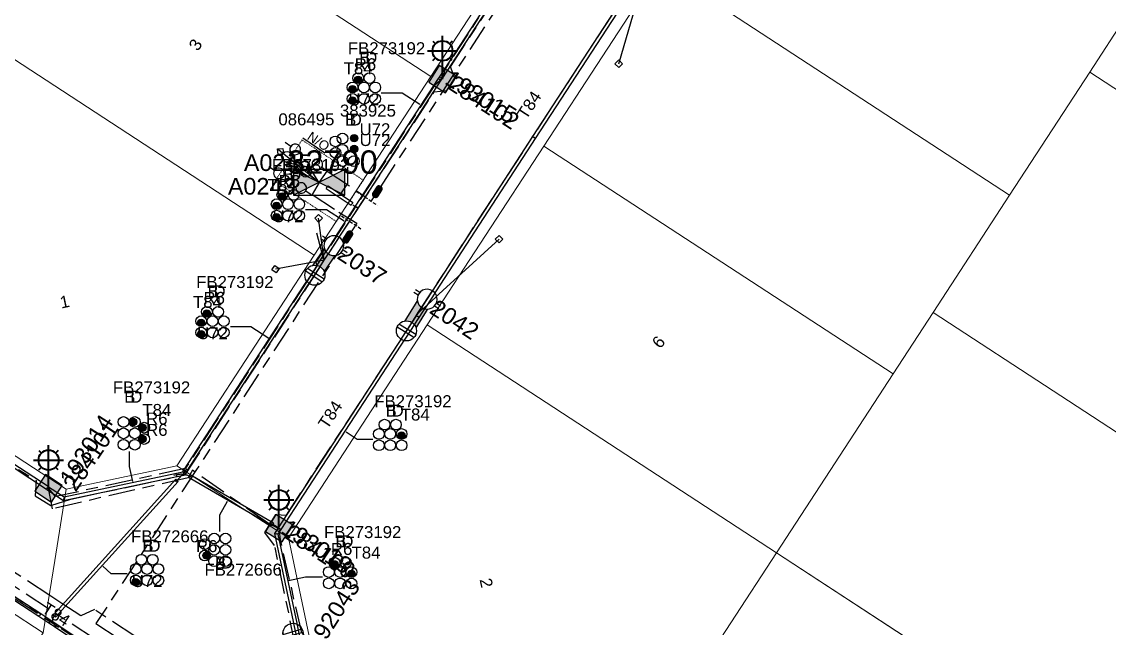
# Model space of a CAD drawing. Header units: metres. Extents: x 0 to 294317, y 0 to 6233398.
# Drawn here: x 293283.2 to 293446.3, y 6231461.6 to 6231552.4 of the extents above; entities that cross this region are included whole.
import ezdxf
from ezdxf.enums import TextEntityAlignment as Align

# ---------------------------------------------------------------- set-up
doc = ezdxf.new("R2010")
doc.units = ezdxf.units.M
for name, pattern in [('Cable Exist UG', [8.2, 4, -1.2, 1.8, -1.2]), ('DASHED', [0.75, 0.5, -0.25]), ('HIDDEN', [0.375, 0.25, -0.125]), ('HIDDEN2', [0.1875, 0.125, -0.0625])]:
    doc.linetypes.add(name, pattern=pattern)
doc.layers.get('0').update_dxf_attribs({"color": 6})
for name, color, linetype in [('_User Miscellaneous2', 7, 'Continuous'), ('Duct_SP_EXT', 7, 'Continuous'), ('Equip_HV_EXT', 7, 'Continuous'), ('Equip_LV_EXT', 7, 'Continuous'), ('Equip_SP_SL_EXT', 7, 'Continuous'), ('Mains_HV_EXT', 7, 'Continuous'), ('Mains_LV_EXT', 7, 'Continuous'), ('Mains_SL_EXT', 7, 'Continuous'), ('Services_SP_EXT', 7, 'Continuous'), ('Sub_SP_EXT', 7, 'Continuous'), ('SupportsUG_SP_LV_EXT', 7, 'Continuous'), ('SupportsUG_SP_LV_SL_EXT', 7, 'Continuous'), ('Trench_SP_EXT', 7, 'Continuous')]:
    doc.layers.add(name, color=color, linetype=linetype)
for name, color, linetype, lineweight in [('Cadastre Buildings_SP_EXT', 9, 'Continuous', 5), ('Cadastre Land Parcels_SP_EXT', 9, 'Continuous', 5), ('Cadastre Other Property_SP_EXT', 9, 'HIDDEN', 5), ('Cadastre Roads_SP_EXT', 9, 'Continuous', 5)]:
    doc.layers.add(name, color=color, linetype=linetype, lineweight=lineweight)
doc.layers.add('UNKNOWN_FEATURES', color=1, linetype='DASHED', plot=False)
doc.styles.add('COLUMN_LABEL', font='arial.ttf')
doc.styles.add('iecARIAL', font='arial.ttf', dxfattribs={"height": 2})
doc.styles.add('POLE_LABEL', font='arial.ttf')
doc.styles.get("Standard").update_dxf_attribs({"font": 'arial.ttf'})
doc.styles.add('SWITCH_LABEL', font='arial.ttf', dxfattribs={"height": 2.5})

# ---------------------------------------------------------------- blocks, each defined once
blk = doc.blocks.new('SUB_PADMOUNT_EXT')
for points in [[(0, 0), (-3.84, 1.92), (-3.84, -1.92)], [(0, 0), (3.84, 1.92), (3.84, -1.92)]]:
    blk.add_hatch(color=256).paths.add_polyline_path(points)
for p, q in [((3.84, 1.92), (-3.84, -1.92)), ((-3.84, 1.92), (3.84, -1.92))]:
    blk.add_line(p, q)
blk.add_lwpolyline([(-3.84, -1.92), (3.84, -1.92), (3.84, 1.92), (-3.84, 1.92)], close=True)
for tag, height, flags, p in [('ASSET_NUM', 3.5, 8, (2, 2)), ('STREET_CODE', 0.2, 9, (1.5, 0)), ('CONSTRUCTED_VOLTAGE', 0.2, 9, (1.5, -0.2)), ('OPERATING_VOLTAGE', 0.2, 9, (1.5, -0.6)), ('ORIENTATION', 0.2, 9, (1.5, -0.8)), ('OWNED_BY', 0.2, 9, (1.5, -1)), ('OPERATED_BY', 0.2, 9, (1.5, -1.2)), ('SECONDARY_VOLTAGE', 0.2, 9, (1.5, -1.6)), ('NO_PHASES', 0.2, 9, (1.5, -0.4)), ('MAINTAINED_BY', 0.2, 9, (1.5, -1.4)), ('STATE', 0.2, 9, (1.5, -1.8)), ('SUBSTATION_TYPE', 0.2, 9, (1.5, -2.2)), ('STREETNAME', 0.2, 9, (1.5, -3)), ('SUBURB', 0.2, 9, (1.5, -3.2)), ('PARENT', 0.2, 9, (1.5, -2)), ('USAGE', 0.2, 9, (1.5, -2.4)), ('LEGEND', 0.2, 9, (1.5, -2.6)), ('LOCATION', 0.2, 9, (1.5, -2.8)), ('Z', 0.2, 1, (1.5, -3.6)), ('NOTES', 0.2, 9, (1.5, -3.4))]:
    blk.add_attdef(tag, text='', height=height, dxfattribs=dict(flags=flags)).set_placement(p, align=Align.MIDDLE_LEFT)
blk = doc.blocks.new('COLUMN_EXT')
blk.add_hatch(color=256).paths.add_polyline_path([(-1.49, 1.48), (-1.49, -1.49), (1.48, -1.49), (1.48, 1.48)])
blk.add_lwpolyline([(-1.49, -1.49), (1.48, -1.49), (1.48, 1.48), (-1.49, 1.48)], close=True)
for tag, height, style, flags, p in [('ASSET_NUM', 2.5, 'COLUMN_LABEL', 8, (2, 2)), ('STRUCTURE_PLANT_NUMBER', 0.2, 'POLE_LABEL', 9, (1.81, 0.03)), ('STREET_CODE', 0.2, 'COLUMN_LABEL', 9, (1.81, -0.2))]:
    blk.add_attdef(tag, text='', height=height, dxfattribs=dict(style=style, flags=flags)).set_placement(p, align=Align.MIDDLE_LEFT)
at = {"flags": 9}
for tag, p in [('COLUMN_TYPE', (1.81, -0.4)), ('OWNED_BY', (1.81, -0.6)), ('STATE', (1.81, -0.8)), ('USAGE', (1.81, -1)), ('STREETNAME', (1.81, -1.6)), ('LEGEND', (1.81, -1.2)), ('LOCATION', (1.81, -1.4)), ('SUBURB', (1.81, -1.8)), ('NOTES', (1.81, -2))]:
    blk.add_attdef(tag, text='', height=0.2, dxfattribs=at).set_placement(p, align=Align.MIDDLE_LEFT)
at = {"flags": 1}
blk.add_attdef('Z', (1.81, -2.35), '', height=0.2, dxfattribs=at)
blk = doc.blocks.new('PILLAR_EXT')
blk.add_hatch(color=256).paths.add_polyline_path([(-2.475, 0.99), (-2.475, -0.99), (2.475, -0.99), (2.475, 0.99)])
blk.add_lwpolyline([(-2.475, -0.99), (2.475, -0.99), (2.475, 0.99), (-2.475, 0.99)], close=True)
at = {"style": 'iecARIAL', "flags": 8}
blk.add_attdef('ASSET_NUM', (1.5, 3.5), '', height=2.5, dxfattribs=at)
for tag, p, flags in [('OWNED_BY', (0, -0.2), 9), ('STATE', (0, -0.4), 9), ('SUPPORT_TYPE', (0, -0.6), 9), ('STREETNAME', (0, -1.8), 9), ('USAGE', (0, -0.8), 9), ('LEGEND', (0, -1), 9), ('LOCATION', (0, -1.2), 9), ('NOTES', (0, -1.4), 9), ('PARENT', (0, -1.6), 9), ('SUBURB', (0, -2), 1)]:
    blk.add_attdef(tag, p, '', height=0.2, dxfattribs=dict(flags=flags))
blk = doc.blocks.new('DUCT_EXT')
blk.add_circle((0, 0.8), 0.8)
at = {"flags": 1}
blk.add_attdef('Z', (0, 0), '', height=0.2, dxfattribs=at)
at = {"flags": 9}
for tag, p in [('DUCT_CODE', (0, 0)), ('XSECT_TYPE', (0, -0.2)), ('STATE', (0, -0.6)), ('FB_REFERENCE', (0, -0.4)), ('NOTES', (0, -0.8))]:
    blk.add_attdef(tag, text='', height=0.2, dxfattribs=at).set_placement(p, align=Align.MIDDLE_LEFT)
blk = doc.blocks.new('SL_LANTERN_EXT')
at = {"lineweight": 40}
for p, q in [((-1.46, 5.68), (-1.06, 5.28)), ((0, 1.97), (0, 6.47)), ((1.46, 5.68), (1.06, 5.28)), ((-2.25, 4.22), (2.25, 4.22)), ((-1.46, 2.76), (-1.06, 3.16)), ((0, 0), (0, 2.72)), ((1.46, 2.76), (1.06, 3.16))]:
    blk.add_line(p, q, dxfattribs=at)
blk.add_circle((0, 4.22), 1.5, dxfattribs=at)
at = {"style": 'iecARIAL', "flags": 8}
blk.add_attdef('ASSET_NUM', (1.5, 1.5), '', height=2.5, dxfattribs=at)
for tag, p, height, flags in [('OPERATING_VOLTAGE', (0.98, -1.65), 0.2, 9), ('CONSTRUCTED_VOLTAGE', (0.98, -0.65), 0.2, 9), ('CONTROL_TYPE', (0.98, -0.85), 0.2, 9), ('LANTERN_PURPOSE', (0.98, -1.05), 0.2, 9), ('LANTERN_TYPE', (0.98, -1.25), 0.2, 9), ('NO_PHASES', (0.98, -1.45), 0.2, 9), ('LNUMBER', (2.18, -3.25), 2.5, 8), ('ORIENTATION', (0.98, -1.85), 0.2, 9), ('OWNED_BY', (0.98, -2.05), 0.2, 9), ('STATE', (0.98, -2.25), 0.2, 9), ('USAGE', (0.98, -2.45), 0.2, 9), ('CEXIST', (0.98, -2.65), 0.2, 9), ('CNEW', (0.98, -2.85), 0.2, 9), ('CNUMBER', (0.98, -3.05), 0.2, 9), ('CREMOVE', (0.98, -3.25), 0.2, 9), ('CREPLACE', (0.98, -3.45), 0.2, 9), ('LKINGHEIGHT', (0.98, -3.65), 0.2, 9), ('LBRACKET', (0.98, -3.85), 0.2, 9), ('LBRACKETVOCAB', (0.98, -4.05), 0.2, 9), ('LCATEGORY', (0.98, -4.25), 0.2, 9), ('LCHARGE1', (0.98, -4.45), 0.2, 9), ('LCHARGE1PERCENT', (0.98, -4.65), 0.2, 9), ('LCHARGE2', (0.98, -4.85), 0.2, 9), ('LCHARGE2PERCENT', (0.98, -5.05), 0.2, 9), ('LCHARGE3', (0.98, -5.25), 0.2, 9), ('LCHARGE3PERCENT', (0.98, -5.45), 0.2, 9), ('LEXIST', (0.98, -5.65), 0.2, 9), ('LLAMP', (0.98, -5.85), 0.2, 9), ('LLAMPVOCAB', (0.98, -6.05), 0.2, 9), ('LMAST', (0.98, -6.25), 0.2, 9), ('LMASTVOCAB', (0.98, -6.45), 0.2, 9), ('LNEW', (0.98, -6.65), 0.2, 9), ('LANTNUMBER', (0.98, -6.85), 0.2, 9), ('LOUTREACH', (0.98, -7.25), 0.2, 9), ('LOUTREACHVOCAB', (0.98, -7.45), 0.2, 9), ('LRATECODE', (0.98, -7.65), 0.2, 9), ('LREMOVE', (0.98, -7.85), 0.2, 9), ('LREPLACE', (0.98, -8.05), 0.2, 9), ('LTYPE', (0.98, -8.25), 0.2, 9), ('STREETNAME', (0.98, -9.25), 0.2, 9), ('SUBURB', (0.98, -9.45), 0.2, 1), ('LTYPEVOCAB', (0.98, -8.45), 0.2, 9), ('LEGEND', (0.98, -8.65), 0.2, 9), ('LOCATION', (0.98, -8.85), 0.2, 9), ('NOTES', (0.98, -9.05), 0.2, 9)]:
    blk.add_attdef(tag, p, '', height=height, dxfattribs=dict(flags=flags))
blk = doc.blocks.new('CCP_EXT')
at = {"flags": 9}
for tag, p in [('LIFE_SUPPORT', (0, -1.6)), ('STATE', (0, -1.8)), ('NOTES', (0, -2))]:
    blk.add_attdef(tag, text='', height=0.2, dxfattribs=at).set_placement(p, align=Align.MIDDLE_LEFT)
blk.add_wipeout([(0, 0.57), (0.57, 0), (0, -0.57), (-0.57, 0)])
blk.add_lwpolyline([(-0.57, 0), (0, 0.57), (0.57, 0), (0, -0.57), (-0.57, 0)])
at = {"flags": 1}
blk.add_attdef('Z', (0, 0), '', height=0.2, dxfattribs=at)
at = {"flags": 9}
for tag, p in [('CCP_TYPE', (0, 0)), ('CONSTRUCTED_VOLTAGE', (0, -0.2)), ('OPERATING_VOLTAGE', (0, -0.6)), ('ORIENTATION', (0, -0.8)), ('OWNED_BY', (0, -1)), ('NO_PHASES', (0, -0.4)), ('USAGE', (0, -1.2)), ('LEGEND', (0, -1.4))]:
    blk.add_attdef(tag, text='', height=0.2, dxfattribs=at).set_placement(p, align=Align.MIDDLE_LEFT)
blk = doc.blocks.new('HV_STJ_EXT')
h = blk.add_hatch(color=256)
edge = h.paths.add_edge_path()
edge.add_ellipse((-0.59, 0.13), major_axis=(0.226, 0.226), ratio=1, start_angle=45, end_angle=135)
edge.add_line((-0.91, 0.13), (-0.91, -0.13))
edge.add_ellipse((-0.59, -0.13), major_axis=(0.226, 0.226), ratio=1, start_angle=135, end_angle=225)
edge.add_line((-0.59, -0.45), (0.59, -0.45))
edge.add_ellipse((0.59, -0.13), major_axis=(-0.226, 0.226), ratio=1, start_angle=135, end_angle=225)
edge.add_line((0.91, -0.13), (0.91, 0.13))
edge.add_ellipse((0.59, 0.13), major_axis=(-0.226, 0.226), ratio=1, start_angle=225, end_angle=315)
edge.add_line((0.59, 0.45), (-0.59, 0.45))
blk.add_lwpolyline([(-0.91, 0.13), (-0.91, -0.13, 0.414214), (-0.59, -0.45), (0.59, -0.45, 0.414214), (0.91, -0.13), (0.91, 0.13, 0.414214), (0.59, 0.45), (-0.59, 0.45, 0.414214)], format="xyb", close=True)
for tag, flags, p in [('ORIENTATION', 9, (1.5, 0)), ('Z', 1, (1.5, -0.8)), ('USAGE', 9, (1.5, -0.2)), ('LEGEND', 9, (1.5, -0.4)), ('NOTES', 9, (1.5, -0.6))]:
    blk.add_attdef(tag, text='', height=0.2, dxfattribs=dict(flags=flags)).set_placement(p, align=Align.MIDDLE_LEFT)
blk = doc.blocks.new('LV_UG_LINKS_CLOSED_EXT')
blk.add_wipeout([(-1.06, 1.06), (-1.18, 0.92), (-1.29, 0.76), (-1.37, 0.59), (-1.43, 0.42), (-1.48, 0.23), (-1.49, 0.05), (-1.49, -0.14), (-1.46, -0.33), (-1.41, -0.51), (-1.33, -0.68), (-1.24, -0.84), (-1.12, -0.99), (-0.99, -1.12), (-0.84, -1.24), (-0.68, -1.33), (-0.51, -1.41), (-0.33, -1.46), (-0.14, -1.49), (0.05, -1.49), (0.23, -1.48), (0.42, -1.43), (0.59, -1.37), (0.76, -1.29), (0.92, -1.18), (1.06, -1.06), (1.18, -0.92), (1.29, -0.76), (1.37, -0.59), (1.43, -0.42), (1.48, -0.23), (1.49, -0.05), (1.49, 0.14), (1.46, 0.33), (1.41, 0.51), (1.33, 0.68), (1.24, 0.84), (1.12, 0.99), (0.99, 1.12), (0.84, 1.24), (0.68, 1.33), (0.51, 1.41), (0.33, 1.46), (0.14, 1.49), (-0.05, 1.49), (-0.23, 1.48), (-0.42, 1.43), (-0.59, 1.37), (-0.76, 1.29), (-0.92, 1.18)])
for p, q in [((-0.25, -1.48), (-0.25, 1.48)), ((0.25, -1.48), (0.25, 1.48))]:
    blk.add_line(p, q)
blk.add_circle((0, 0), 1.5)
at = {"flags": 9}
for tag, p in [('ACTUAL_STATUS', (0, 0)), ('CONSTRUCTED_VOLTAGE', (0, -0.2)), ('OPERATING_VOLTAGE', (0, -0.6)), ('ORIENTATION', (0, -0.8)), ('STATE', (0, -1)), ('SWITCH_TYPE', (0, -1.2)), ('NO_PHASES', (0, -0.4)), ('USAGE', (0, -1.4)), ('NOTES', (0, -1.6))]:
    blk.add_attdef(tag, text='', height=0.2, dxfattribs=at).set_placement(p, align=Align.MIDDLE_LEFT)
at = {"flags": 1}
blk.add_attdef('Z', (0, 0), '', height=0.2, dxfattribs=at)
blk = doc.blocks.new('LV_UG_LINKS_OPEN_EXT')
for p, q in [((-0.25, 1.47), (-0.25, 2.22)), ((0.25, 1.47), (0.25, 2.22)), ((-0.25, -1.47), (-0.25, -2.22)), ((0.25, -1.47), (0.25, -2.22))]:
    blk.add_line(p, q)
at = {"flags": 9}
for tag, p in [('ACTUAL_STATUS', (0, 0)), ('CONSTRUCTED_VOLTAGE', (0, -0.2)), ('OPERATING_VOLTAGE', (0, -0.6)), ('ORIENTATION', (0, -0.8)), ('STATE', (0, -1)), ('SWITCH_TYPE', (0, -1.2)), ('NO_PHASES', (0, -0.4)), ('USAGE', (0, -1.4)), ('NOTES', (0, -1.6))]:
    blk.add_attdef(tag, text='', height=0.2, dxfattribs=at).set_placement(p, align=Align.MIDDLE_LEFT)
at = {"flags": 1}
blk.add_attdef('Z', (0, 0), '', height=0.2, dxfattribs=at)
blk.add_wipeout([(-0.25, 1.47), (-0.43, 1.43), (-0.61, 1.36), (-0.77, 1.28), (-0.93, 1.17), (-1.07, 1.05), (-1.19, 0.9), (-1.29, 0.75), (-1.38, 0.58), (-1.44, 0.4), (-1.48, 0.22), (-1.49, 0.03), (-1.49, -0.16), (-1.45, -0.34), (-1.4, -0.52), (-1.32, -0.69), (-1.23, -0.85), (-1.11, -1), (-0.98, -1.13), (-0.83, -1.24), (-0.66, -1.34), (-0.49, -1.41), (-0.31, -1.46), (-0.13, -1.49), (0.06, -1.49), (0.25, -1.47), (0.43, -1.43), (0.61, -1.36), (0.77, -1.28), (0.93, -1.17), (1.07, -1.05), (1.19, -0.9), (1.29, -0.75), (1.38, -0.58), (1.44, -0.4), (1.48, -0.22), (1.49, -0.03), (1.49, 0.16), (1.45, 0.34), (1.4, 0.52), (1.32, 0.69), (1.23, 0.85), (1.11, 1), (0.98, 1.13), (0.83, 1.24), (0.66, 1.34), (0.49, 1.41), (0.31, 1.46), (0.13, 1.49), (-0.06, 1.49)])
blk.add_lwpolyline([(0, -1.49, 1), (0, 1.49, 1)], format="xyb", close=True)
blk = doc.blocks.new('LV_UG_DFUSE_CLOSED_EXT')
for points in [[(1, 0), (0, 0)], [(5.04, 0.73), (2.16, -0.72)], [(5.05, -0.71), (2.16, 0.72)], [(6.2, 0.01), (7.2, 0.01)]]:
    blk.add_lwpolyline(points)
for centre in [(1.8, 0), (5.4, 0.01)]:
    blk.add_circle(centre, 0.8)
at = {"flags": 9}
for tag, p in [('ACTUAL_STATUS', (0, 0)), ('CONSTRUCTED_VOLTAGE', (0, -0.2)), ('OPERATING_VOLTAGE', (0, -0.6)), ('ORIENTATION', (0, -0.8)), ('STATE', (0, -1)), ('SWITCH_TYPE', (0, -1.2)), ('NO_PHASES', (0, -0.4)), ('USAGE', (0, -1.4)), ('NOTES', (0, -1.6))]:
    blk.add_attdef(tag, text='', height=0.2, dxfattribs=at).set_placement(p, align=Align.MIDDLE_LEFT)
at = {"flags": 1}
blk.add_attdef('Z', (0, 0), '', height=0.2, dxfattribs=at)
blk = doc.blocks.new('SWG_HOLEC_SU_EXT')
blk.add_line((1.8, -2), (5.8, -2))
for points in [[(1, 0), (0, 0)], [(6.6, 0), (7.6, 0)]]:
    blk.add_lwpolyline(points)
for points in [[(1.8, -0.8, 1), (1.8, 0.8, 1)], [(5.8, -0.8, 1), (5.8, 0.8, 1)]]:
    blk.add_lwpolyline(points, format="xyb", close=True)
at = {"style": 'SWITCH_LABEL', "flags": 8}
blk.add_attdef('ASSET_NUM', text='', height=2.5, rotation=179.9544, dxfattribs=at).set_placement((-2.4, 0), align=Align.MIDDLE_LEFT)
at = {"flags": 1}
blk.add_attdef('Z', (0, 0), '', height=0.2, dxfattribs=at)
at = {"flags": 9}
for tag, p in [('ACTUAL_STATUS', (0, -0.4)), ('CONSTRUCTED_VOLTAGE', (0, -0.6)), ('OPERATING_VOLTAGE', (0, -1)), ('ORIENTATION', (0, -1.2)), ('OWNED_BY', (0, -1.4)), ('NO_PHASES', (0, -0.8)), ('PARENT', (0, -1.6)), ('STATE', (0, -1.8)), ('SWITCH_TYPE', (0, -2)), ('STREETNAME', (0, -2.6)), ('SUBURB', (0, -2.8)), ('USAGE', (0, -2.2)), ('LOCATION', (0, -2.4)), ('NOTES', (0, -3))]:
    blk.add_attdef(tag, text='', height=0.2, dxfattribs=at).set_placement(p, align=Align.MIDDLE_LEFT)
at = {"style": 'SWITCH_LABEL', "flags": 9}
blk.add_attdef('STREET_CODE', text='', height=0.2, dxfattribs=at).set_placement((0, -0.2), align=Align.MIDDLE_LEFT)
blk = doc.blocks.new('SWG_HOLEC_SU_NO_EXT')
blk.add_line((1.8, -2), (5.8, -2))
for points in [[(1, 0), (0, 0)], [(6.6, 0), (7.6, 0)]]:
    blk.add_lwpolyline(points)
for points in [[(1.8, -0.8, 1), (1.8, 0.8, 1)], [(5.8, -0.8, 1), (5.8, 0.8, 1)]]:
    blk.add_lwpolyline(points, format="xyb", close=True)
at = {"insert": (5.31, -3.64), "char_height": 1.4, "width": 3.8863, "attachment_point": 1, "rotation": 180}
blk.add_mtext('{\\fArial|b0|i0|c0|p34;N/O}', dxfattribs=at)
at = {"style": 'SWITCH_LABEL', "flags": 8}
blk.add_attdef('ASSET_NUM', text='', height=2.5, rotation=179.9544, dxfattribs=at).set_placement((-2.4, 0), align=Align.MIDDLE_LEFT)
at = {"flags": 1}
blk.add_attdef('Z', (0, 0), '', height=0.2, dxfattribs=at)
at = {"flags": 9}
for tag, p in [('ACTUAL_STATUS', (0, -0.4)), ('CONSTRUCTED_VOLTAGE', (0, -0.6)), ('OPERATING_VOLTAGE', (0, -1)), ('ORIENTATION', (0, -1.2)), ('OWNED_BY', (0, -1.4)), ('NO_PHASES', (0, -0.8)), ('PARENT', (0, -1.6)), ('STATE', (0, -1.8)), ('SWITCH_TYPE', (0, -2)), ('STREETNAME', (0, -2.6)), ('SUBURB', (0, -2.8)), ('USAGE', (0, -2.2)), ('LOCATION', (0, -2.4)), ('NOTES', (0, -3))]:
    blk.add_attdef(tag, text='', height=0.2, dxfattribs=at).set_placement(p, align=Align.MIDDLE_LEFT)
at = {"style": 'SWITCH_LABEL', "flags": 9}
blk.add_attdef('STREET_CODE', text='', height=0.2, dxfattribs=at).set_placement((0, -0.2), align=Align.MIDDLE_LEFT)
blk = doc.blocks.new('CABLE_LARGE_EXT')
h = blk.add_hatch(color=256)
edge = h.paths.add_edge_path()
edge.add_arc((0, 0.55), 0.55, 0, 360)
blk.add_circle((0, 0.55), 0.55)
at = {"flags": 1}
blk.add_attdef('Z', (0, 0), '', height=0.2, dxfattribs=at)
at = {"flags": 9}
for tag, p in [('COND_CODE', (0, 0)), ('STATE', (0, -0.4)), ('XSECT_SIZE', (0, -0.6)), ('FB_REFERENCE', (0, -0.2)), ('NOTES', (0, -0.8))]:
    blk.add_attdef(tag, text='', height=0.2, dxfattribs=at).set_placement(p, align=Align.MIDDLE_LEFT)

msp = doc.modelspace()

# ---------------------------------------------------------------- linework, layer by layer
at = {"layer": 'Cadastre Buildings_SP_EXT', "linetype": 'Continuous'}
msp.add_lwpolyline([(293286.44, 6231460.87), (293259.64, 6231478.35), (293216.5, 6231411.85), (293243.13, 6231394.48), (293286.44, 6231460.87)], close=True, dxfattribs=at)
at = {"layer": 'Cadastre Land Parcels_SP_EXT', "linetype": 'Continuous'}
for points in [[(293292.2, 6231578.41), (293344.57, 6231544.26), (293362.05, 6231571.06), (293379.54, 6231597.86), (293327.15, 6231632.02), (293309.79, 6231605.38), (293292.2, 6231578.41)], [(293443.35, 6231544.9), (293498.72, 6231508.8), (293549.13, 6231586.12), (293493.78, 6231622.19), (293466.3, 6231580.07), (293448.82, 6231553.27), (293443.35, 6231544.9)], [(293378.99, 6231560.63), (293431.33, 6231526.47), (293443.35, 6231544.9), (293448.82, 6231553.27), (293396.48, 6231587.42), (293378.99, 6231560.63)], [(293327.08, 6231517.46), (293344.57, 6231544.26), (293292.2, 6231578.41), (293274.72, 6231551.6), (293327.08, 6231517.46)], [(293289.88, 6231482.4), (293306.49, 6231485.89), (293327.08, 6231517.46), (293274.72, 6231551.6), (293247.59, 6231509.99), (293289.88, 6231482.4)], [(293419.86, 6231508.88), (293534.69, 6231434), (293558.19, 6231470.02), (293498.72, 6231508.8), (293443.35, 6231544.9), (293431.33, 6231526.47), (293419.86, 6231508.88)], [(293344.02, 6231507.02), (293396.36, 6231472.87), (293413.85, 6231499.67), (293361.51, 6231533.82), (293344.02, 6231507.02)], [(293396.36, 6231472.87), (293511.2, 6231397.99), (293534.69, 6231434), (293419.86, 6231508.88), (293413.85, 6231499.67), (293396.36, 6231472.87)], [(293323.2, 6231475.11), (293326.69, 6231458.51), (293368.99, 6231430.91), (293396.36, 6231472.87), (293344.02, 6231507.02), (293323.2, 6231475.11)], [(293429.85, 6231451.03), (293396.36, 6231472.87), (293368.99, 6231430.91), (293402.48, 6231409.06), (293429.85, 6231451.03)]]:
    msp.add_lwpolyline(points, close=True, dxfattribs=at)
at = {"layer": 'Cadastre Roads_SP_EXT', "linetype": 'Continuous'}
msp.add_lwpolyline([(293141.31, 6231541.29), (293157.83, 6231544.76), (293206.03, 6231513.32), (293232.84, 6231495.84), (293259.64, 6231478.35), (293286.44, 6231460.87), (293288.18, 6231471.71), (293289.88, 6231482.4), (293247.59, 6231509.99), (293168.81, 6231561.39), (293165.35, 6231578.14), (293152.55, 6231558.52), (293141.31, 6231541.29)], close=True, dxfattribs=at)
at = {"layer": 'Duct_SP_EXT'}
for p, q in [((293345.86, 6231544.15), (293363.03, 6231570.53)), ((293346.26, 6231543.89), (293363.43, 6231570.27)), ((293333.26, 6231524.79), (293345.72, 6231543.94)), ((293333.66, 6231524.53), (293346.12, 6231543.68)), ((293345.72, 6231543.94), (293345.86, 6231544.15)), ((293345.72, 6231543.94), (293345.92, 6231543.81)), ((293345.86, 6231544.15), (293346.06, 6231544.02)), ((293345.86, 6231544.15), (293346.06, 6231544.02)), ((293346.12, 6231543.68), (293345.92, 6231543.81)), ((293346.26, 6231543.89), (293346.06, 6231544.02)), ((293346.26, 6231543.89), (293346.06, 6231544.02)), ((293346.12, 6231543.68), (293346.26, 6231543.89)), ((293359.86, 6231535.23), (293360.06, 6231535.1)), ((293360.27, 6231534.97), (293360.06, 6231535.1)), ((293328.88, 6231527.47), (293329.01, 6231527.67)), ((293328.88, 6231527.47), (293332.59, 6231524.94)), ((293329.15, 6231527.87), (293329.01, 6231527.67)), ((293329.15, 6231527.87), (293332.86, 6231525.34)), ((293332.86, 6231525.34), (293332.73, 6231525.14)), ((293332.59, 6231524.94), (293332.73, 6231525.14)), ((293333.26, 6231524.79), (293333.46, 6231524.66)), ((293333.26, 6231524.79), (293333.46, 6231524.66)), ((293333.66, 6231524.53), (293333.46, 6231524.66)), ((293333.66, 6231524.53), (293333.46, 6231524.66)), ((293287.2, 6231482.8), (293246.74, 6231509.12)), ((293286.94, 6231482.39), (293246.48, 6231508.71)), ((293289.58, 6231481.25), (293306.4, 6231484.8)), ((293306.4, 6231484.8), (293307.37, 6231485.01)), ((293306.4, 6231484.8), (293306.45, 6231484.57)), ((293306.4, 6231484.8), (293306.45, 6231484.57)), ((293306.49, 6231484.33), (293306.45, 6231484.57)), ((293306.49, 6231484.33), (293306.45, 6231484.57)), ((293306.49, 6231484.33), (293307.67, 6231484.58)), ((293307.37, 6231485.01), (293307.53, 6231485.26)), ((293307.37, 6231485.01), (293307.52, 6231484.79)), ((293307.67, 6231484.58), (293307.52, 6231484.79)), ((293307.53, 6231485.26), (293307.73, 6231485.13)), ((293307.53, 6231485.26), (293307.73, 6231485.13)), ((293307.67, 6231484.58), (293307.94, 6231484.99)), ((293307.94, 6231484.99), (293307.73, 6231485.13)), ((293307.94, 6231484.99), (293307.73, 6231485.13)), ((293308.48, 6231484.58), (293308.36, 6231484.37)), ((293320.98, 6231477.32), (293308.48, 6231484.58)), ((293306.34, 6231483.9), (293287.91, 6231463.56)), ((293306.69, 6231483.58), (293288.27, 6231463.24)), ((293289.49, 6231480.73), (293306.49, 6231484.33)), ((293306.34, 6231483.9), (293306.52, 6231483.74)), ((293306.69, 6231483.58), (293306.52, 6231483.74)), ((293308.24, 6231484.16), (293308.36, 6231484.37)), ((293320.74, 6231476.9), (293308.24, 6231484.16)), ((293286.94, 6231482.39), (293287.07, 6231482.6)), ((293286.98, 6231482.37), (293287.11, 6231482.57)), ((293286.98, 6231482.37), (293289.49, 6231480.73)), ((293287.2, 6231482.8), (293287.07, 6231482.6)), ((293287.24, 6231482.77), (293287.11, 6231482.57)), ((293287.24, 6231482.77), (293289.58, 6231481.25)), ((293289.58, 6231481.25), (293289.54, 6231480.99)), ((293285.8, 6231463.32), (293260.47, 6231479.8)), ((293286.07, 6231463.72), (293260.73, 6231480.2)), ((293289.49, 6231480.73), (293289.54, 6231480.99)), ((293320.74, 6231476.9), (293320.86, 6231477.11)), ((293320.98, 6231477.32), (293320.86, 6231477.11)), ((293321.18, 6231475.79), (293321.73, 6231476.62)), ((293321.69, 6231475.69), (293322.13, 6231476.36)), ((293321.73, 6231476.62), (293321.93, 6231476.49)), ((293321.73, 6231476.62), (293321.93, 6231476.49)), ((293322.13, 6231476.36), (293321.93, 6231476.49)), ((293322.13, 6231476.36), (293321.93, 6231476.49)), ((293321.18, 6231475.79), (293321.44, 6231475.74)), ((293321.69, 6231475.69), (293321.44, 6231475.74)), ((293285.8, 6231463.32), (293285.93, 6231463.52)), ((293285.8, 6231463.32), (293285.93, 6231463.52)), ((293287.3, 6231462.35), (293285.8, 6231463.32)), ((293285.8, 6231463.32), (293285.8, 6231463.32)), ((293286.07, 6231463.72), (293285.93, 6231463.52)), ((293286.07, 6231463.72), (293285.93, 6231463.52)), ((293287.56, 6231462.75), (293286.07, 6231463.72)), ((293286.07, 6231463.72), (293286.07, 6231463.72)), ((293287.91, 6231463.56), (293288.09, 6231463.4)), ((293288.27, 6231463.24), (293288.09, 6231463.4)), ((293287.3, 6231462.35), (293287.43, 6231462.55)), ((293288.21, 6231461.76), (293287.3, 6231462.35)), ((293287.56, 6231462.75), (293287.43, 6231462.55)), ((293288.47, 6231462.16), (293287.56, 6231462.75)), ((293288.2, 6231461.76), (293288.34, 6231461.96)), ((293310.6, 6231446.87), (293288.2, 6231461.76)), ((293288.21, 6231461.76), (293288.34, 6231461.96)), ((293288.47, 6231462.16), (293288.34, 6231461.96)), ((293288.47, 6231462.16), (293288.34, 6231461.96)), ((293310.86, 6231447.27), (293288.47, 6231462.16))]:
    msp.add_line(p, q, dxfattribs=at)
for points in [[(293337.12, 6231541.8), (293340.28, 6231541.8), (293342.93, 6231540.1)], [(293332.06, 6231530.66), (293332.06, 6231528.19), (293331.1, 6231526.79)], [(293314.51, 6231506.79), (293317.59, 6231506.79), (293320.27, 6231505.04)], [(293335.88, 6231489.86), (293333.5, 6231489.85), (293331.85, 6231490.95)], [(293299.35, 6231488.04), (293299.35, 6231485.79), (293299.82, 6231483.55)], [(293312.9, 6231476.05), (293312.9, 6231478.58), (293314.08, 6231480.6)], [(293299.01, 6231469.72), (293296.62, 6231469.72), (293295.38, 6231470.89)], [(293328.29, 6231469.21), (293325.78, 6231469.21), (293323.2, 6231468.7)]]:
    msp.add_lwpolyline(points, dxfattribs=at)
at = {"layer": 'Mains_HV_EXT', "linetype": 'Cable Exist UG'}
msp.add_lwpolyline([(293327.8, 6231528.37), (293329.03, 6231530.08), (293335.64, 6231525.62), (293336.49, 6231526.91)], dxfattribs=at)
at = {"layer": 'Mains_LV_EXT', "linetype": 'Cable Exist UG'}
msp.add_lwpolyline([(293310.84, 6231447.41), (293260.59, 6231480.41)], dxfattribs=at)
at = {"layer": 'Mains_SL_EXT', "linetype": 'Cable Exist UG'}
for points in [[(293314.46, 6231445.12), (293313.05, 6231445.82), (293313.05, 6231445.82), (293220.52, 6231506.33), (293219.15, 6231507.45)], [(293321.8, 6231476.48), (293320.22, 6231477.27), (293308.81, 6231485.25), (293308.16, 6231484.13), (293308.16, 6231484.13), (293287.82, 6231479.48), (293287.24, 6231482.55)]]:
    msp.add_lwpolyline(points, dxfattribs=at)
at = {"layer": 'Trench_SP_EXT', "linetype": 'Cable Exist UG'}
for points in [[(293327.74, 6231528.43), (293326.08, 6231531.11)], [(293332.85, 6231525.02), (293333.44, 6231524.62)], [(293328.46, 6231516.98), (293327.47, 6231520.79)], [(293306.3, 6231483.5), (293306.52, 6231483.74), (293307.57, 6231484.88), (293307.84, 6231485.29), (293307.95, 6231485.46)], [(293321.79, 6231476.58), (293320.86, 6231477.11), (293320.38, 6231477.38)]]:
    msp.add_lwpolyline(points, dxfattribs=at)
for points in [[(293308.8, 6231484.12), (293308.36, 6231484.37), (293308.36, 6231484.37, 0.165739), (293306.42, 6231484.56), (293306.42, 6231484.56), (293306.03, 6231484.48)], [(293288.44, 6231463.79), (293288.09, 6231463.4), (293288.09, 6231463.4, 0.4285), (293288.19, 6231462.05), (293288.19, 6231462.05), (293288.62, 6231461.77), (293288.73, 6231461.7)]]:
    msp.add_lwpolyline(points, format="xyb", dxfattribs=at)
at = {"layer": 'UNKNOWN_FEATURES'}
for points in [[(293333.37, 6231527.04), (293336.5, 6231524.97)], [(293331.14, 6231523.36), (293334.27, 6231521.3)]]:
    msp.add_lwpolyline(points, dxfattribs=at)

# ---------------------------------------------------------------- block references
at = {"layer": 'Duct_SP_EXT'}
for name, p in [('DUCT_EXT', (293333.67, 6231543.2)), ('DUCT_EXT', (293335.37, 6231543.2)), ('DUCT_EXT', (293332.82, 6231541.8)), ('CABLE_LARGE_EXT', (293333.67, 6231543.2)), ('DUCT_EXT', (293334.52, 6231541.8)), ('DUCT_EXT', (293336.22, 6231541.8)), ('DUCT_EXT', (293332.82, 6231540.1)), ('CABLE_LARGE_EXT', (293332.82, 6231541.8)), ('DUCT_EXT', (293334.52, 6231540.1)), ('DUCT_EXT', (293336.22, 6231540.1)), ('CABLE_LARGE_EXT', (293332.82, 6231540.1)), ('DUCT_EXT', (293330.25, 6231533.72)), ('DUCT_EXT', (293331.31, 6231534.14)), ('CABLE_LARGE_EXT', (293333.06, 6231534.44)), ('DUCT_EXT', (293330.26, 6231532)), ('DUCT_EXT', (293331.3, 6231532.46)), ('CABLE_LARGE_EXT', (293333.07, 6231532.83)), ('DUCT_EXT', (293331.3, 6231530.76)), ('DUCT_EXT', (293333, 6231530.76)), ('DUCT_EXT', (293322.28, 6231525.7)), ('DUCT_EXT', (293323.98, 6231525.7)), ('DUCT_EXT', (293321.43, 6231524.3)), ('CABLE_LARGE_EXT', (293321.43, 6231524.3)), ('CABLE_LARGE_EXT', (293322.28, 6231525.7)), ('DUCT_EXT', (293323.13, 6231524.3)), ('DUCT_EXT', (293324.83, 6231524.3)), ('DUCT_EXT', (293321.43, 6231522.6)), ('CABLE_LARGE_EXT', (293321.43, 6231522.6)), ('DUCT_EXT', (293323.13, 6231522.6)), ('DUCT_EXT', (293324.83, 6231522.6)), ('DUCT_EXT', (293310.97, 6231508.18)), ('CABLE_LARGE_EXT', (293310.97, 6231508.18)), ('DUCT_EXT', (293312.67, 6231508.18)), ('DUCT_EXT', (293310.12, 6231506.78)), ('CABLE_LARGE_EXT', (293310.12, 6231506.79)), ('DUCT_EXT', (293311.82, 6231506.78)), ('DUCT_EXT', (293313.52, 6231506.78)), ('DUCT_EXT', (293310.12, 6231505.08)), ('CABLE_LARGE_EXT', (293310.12, 6231505.08)), ('DUCT_EXT', (293311.82, 6231505.08)), ('DUCT_EXT', (293313.52, 6231505.08)), ('DUCT_EXT', (293337.62, 6231491.29)), ('DUCT_EXT', (293339.32, 6231491.29)), ('DUCT_EXT', (293336.77, 6231489.89)), ('DUCT_EXT', (293338.47, 6231489.89)), ('DUCT_EXT', (293340.17, 6231489.89)), ('CABLE_LARGE_EXT', (293340.17, 6231489.89)), ('DUCT_EXT', (293336.77, 6231488.19)), ('DUCT_EXT', (293338.47, 6231488.19)), ('DUCT_EXT', (293340.17, 6231488.19)), ('DUCT_EXT', (293301.16, 6231471.05)), ('DUCT_EXT', (293302.86, 6231471.05)), ('DUCT_EXT', (293330.1, 6231470.6)), ('CABLE_LARGE_EXT', (293330.1, 6231470.6)), ('DUCT_EXT', (293331.8, 6231470.6)), ('DUCT_EXT', (293300.31, 6231469.65)), ('DUCT_EXT', (293302.01, 6231469.65)), ('DUCT_EXT', (293303.71, 6231469.65)), ('DUCT_EXT', (293329.25, 6231469.2)), ('DUCT_EXT', (293330.95, 6231469.2)), ('DUCT_EXT', (293332.65, 6231469.19)), ('CABLE_LARGE_EXT', (293332.65, 6231469.19)), ('DUCT_EXT', (293300.31, 6231467.95)), ('CABLE_LARGE_EXT', (293300.31, 6231467.95)), ('DUCT_EXT', (293302.01, 6231467.95)), ('DUCT_EXT', (293303.71, 6231467.95)), ('DUCT_EXT', (293329.25, 6231467.51)), ('DUCT_EXT', (293330.95, 6231467.5)), ('DUCT_EXT', (293332.65, 6231467.49))]:
    msp.add_blockref(name, p, dxfattribs=at)
for name, p, rotation in [('DUCT_EXT', (293297.67, 6231492.48), 269.9999999999998), ('DUCT_EXT', (293299.37, 6231492.48), 269.9999999999998), ('CABLE_LARGE_EXT', (293299.37, 6231492.48), 269.9999999999998), ('DUCT_EXT', (293297.67, 6231490.78), 269.9999999999998), ('DUCT_EXT', (293299.37, 6231490.78), 269.9999999999998), ('DUCT_EXT', (293300.77, 6231491.63), 269.9999999999998), ('CABLE_LARGE_EXT', (293300.77, 6231491.63), 269.9999999999998), ('DUCT_EXT', (293297.67, 6231489.08), 269.9999999999998), ('DUCT_EXT', (293299.37, 6231489.08), 269.9999999999998), ('DUCT_EXT', (293300.77, 6231489.93), 269.9999999999998), ('CABLE_LARGE_EXT', (293300.77, 6231489.93), 269.9999999999998), ('DUCT_EXT', (293311.47, 6231474.17), 90), ('DUCT_EXT', (293312.87, 6231475.02), 90), ('DUCT_EXT', (293314.57, 6231475.02), 90), ('DUCT_EXT', (293311.47, 6231472.47), 90), ('DUCT_EXT', (293312.87, 6231473.32), 90), ('DUCT_EXT', (293314.57, 6231473.32), 90), ('CABLE_LARGE_EXT', (293311.47, 6231472.47), 90), ('DUCT_EXT', (293312.87, 6231471.62), 90), ('DUCT_EXT', (293314.57, 6231471.62), 90)]:
    msp.add_blockref(name, p, dxfattribs=dict(at, rotation=rotation))
at = {"layer": 'Equip_HV_EXT', "rotation": 56.93964225891182}
for p in [(293336.53, 6231526.98), (293332.12, 6231520.21)]:
    msp.add_blockref('HV_STJ_EXT', p, dxfattribs=at)
at = {"layer": 'Equip_SP_SL_EXT'}
ref = msp.add_blockref('SL_LANTERN_EXT', (293346.3, 6231543.86), dxfattribs=at)
ref.add_attrib('ASSET_NUM', '193015', dxfattribs={"layer": '0', "height": 2.5, "rotation": 327.9927, "style": 'iecARIAL'}).set_placement((293347.8, 6231545.36), align=Align.TOP_LEFT)
ref = msp.add_blockref('SL_LANTERN_EXT', (293287.24, 6231482.55), dxfattribs=at)
ref.add_attrib('ASSET_NUM', '193014', dxfattribs={"layer": '0', "height": 2.5, "rotation": 57.5652, "style": 'iecARIAL'}).set_placement((293288.74, 6231484.05), align=Align.TOP_LEFT)
ref = msp.add_blockref('SL_LANTERN_EXT', (293321.79, 6231476.58), dxfattribs=at)
ref.add_attrib('ASSET_NUM', '193013', dxfattribs={"layer": '0', "height": 2.5, "rotation": 326.6024, "style": 'iecARIAL'}).set_placement((293323.29, 6231478.08), align=Align.TOP_LEFT)
at = {"layer": 'Sub_SP_EXT'}
ref = msp.add_blockref('SUB_PADMOUNT_EXT', (293327.8, 6231528.37), dxfattribs=at)
ref.add_attrib('ASSET_NUM', '32790', dxfattribs={"layer": '0', "height": 3.5}).set_placement((293329.8, 6231528.62), align=Align.BOTTOM_CENTER)
at = {"layer": 'SupportsUG_SP_LV_EXT'}
ref = msp.add_blockref('PILLAR_EXT', (293328.57, 6231516.72), dxfattribs=dict(at, rotation=56.21850215408581))
ref.add_attrib('ASSET_NUM', '92037', dxfattribs={"layer": '0', "height": 2.5, "rotation": 326.9491, "style": 'iecARIAL'}).set_placement((293330.07, 6231520.22), align=Align.TOP_LEFT)
ref = msp.add_blockref('PILLAR_EXT', (293342.41, 6231508.56), dxfattribs=dict(at, rotation=58.43084471418882))
ref.add_attrib('ASSET_NUM', '92042', dxfattribs={"layer": '0', "height": 2.5, "rotation": 326.9484, "style": 'iecARIAL'}).set_placement((293343.91, 6231512.06), align=Align.TOP_LEFT)
ref = msp.add_blockref('PILLAR_EXT', (293325.24, 6231457.51), dxfattribs=dict(at, rotation=329.4583150560044))
ref.add_attrib('ASSET_NUM', '92043', dxfattribs={"layer": '0', "height": 2.5, "rotation": 57.4557, "style": 'iecARIAL'}).set_placement((293326.74, 6231461.01), align=Align.TOP_LEFT)
at = {"layer": 'SupportsUG_SP_LV_SL_EXT'}
ref = msp.add_blockref('COLUMN_EXT', (293346.3, 6231543.86), dxfattribs=dict(at, rotation=58.08598821914399))
ref.add_attrib('ASSET_NUM', '284102', dxfattribs={"layer": '0', "height": 2.5, "rotation": 326.9495, "style": 'COLUMN_LABEL'}).set_placement((293348.3, 6231544.61), align=Align.TOP_LEFT)
ref = msp.add_blockref('COLUMN_EXT', (293287.24, 6231482.55), dxfattribs=dict(at, rotation=326.8611337508723))
ref.add_attrib('ASSET_NUM', '284101', dxfattribs={"layer": '0', "height": 2.5, "rotation": 55.6774, "style": 'COLUMN_LABEL'}).set_placement((293289.24, 6231483.3), align=Align.TOP_LEFT)
ref = msp.add_blockref('COLUMN_EXT', (293321.79, 6231476.58), dxfattribs=dict(at, rotation=58.6900027617361))
ref.add_attrib('ASSET_NUM', '284100', dxfattribs={"layer": '0', "height": 2.5, "rotation": 326.6278, "style": 'COLUMN_LABEL'}).set_placement((293323.79, 6231477.33), align=Align.TOP_LEFT)

# ---------------------------------------------------------------- texts
at = {"layer": '_User Miscellaneous2'}
for s, p in [('FB273192', (293332.11, 6231547.57)), ('R6', (293333.14, 6231545.17)), ('B', (293333.81, 6231546.17)), ('D', (293334.71, 6231546.17)), ('T84', (293331.49, 6231544.58)), ('U72', (293332.22, 6231539.9)), ('383925', (293330.93, 6231538.23)), ('B', (293331.7, 6231536.89)), ('D', (293332.4, 6231536.89)), ('U72', (293333.87, 6231535.43)), ('U72', (293333.88, 6231533.82)), ('FB273192', (293320.72, 6231530.07)), ('B', (293322.42, 6231528.67)), ('D', (293323.32, 6231528.67)), ('T84', (293320.1, 6231527.08)), ('R6', (293321.75, 6231527.67)), ('U72', (293320.83, 6231522.4)), ('FB273192', (293309.37, 6231512.55)), ('B', (293311.07, 6231511.15)), ('D', (293311.97, 6231511.15)), ('T84', (293308.9, 6231509.57)), ('R6', (293310.47, 6231510.17)), ('U72', (293309.52, 6231504.88)), ('FB273192', (293296.88, 6231496.76)), ('B', (293298.58, 6231495.36)), ('D', (293299.48, 6231495.36)), ('FB273192', (293336.07, 6231494.69)), ('T84', (293301.31, 6231493.38)), ('B', (293337.77, 6231493.29)), ('D', (293338.67, 6231493.29)), ('T84', (293340.05, 6231492.7)), ('R6', (293301.87, 6231492.1)), ('R6', (293301.87, 6231490.4)), ('FB273192', (293328.53, 6231475.09)), ('FB272666', (293299.61, 6231474.45)), ('B', (293301.31, 6231473.05)), ('D', (293302.21, 6231473.05)), ('R6', (293309.34, 6231472.99)), ('B', (293330.23, 6231473.69)), ('D', (293331.13, 6231473.68)), ('R6', (293329.57, 6231472.56)), ('T84', (293332.67, 6231472.01)), ('B', (293312.19, 6231470.53)), ('D', (293313.09, 6231470.53)), ('FB272666', (293310.62, 6231469.46)), ('U72', (293299.71, 6231467.75))]:
    msp.add_text(s, height=1.8, dxfattribs=at).set_placement(p)
at = {"layer": 'Cadastre Land Parcels_SP_EXT'}
for s, rotation, p in [('3', 56.94, (293309.64, 6231547.93)), ('1', 11.94, (293289.15, 6231509.47)), ('6', 50.5907, (293378.94, 6231503.35)), ('2', 282, (293351.85, 6231468.88))]:
    msp.add_text(s, height=1.8, rotation=rotation, dxfattribs=at).set_placement(p)
at = {"layer": 'Cadastre Other Property_SP_EXT'}
msp.add_text('086495', height=1.8, dxfattribs=at).set_placement((293321.7, 6231536.92))
at = {"layer": 'Mains_LV_EXT'}
for rotation, p in [(56.662, (293358.86, 6231537.66)), (56.7803, (293329.04, 6231491.27)), (326.9995, (293286.08, 6231464.08))]:
    msp.add_text('T84', height=1.8, rotation=rotation, dxfattribs=at).set_placement(p)

# ---------------------------------------------------------------- next in the draw order: block references
at = {"layer": 'Equip_LV_EXT', "rotation": 285.7756154299396}
msp.add_blockref('LV_UG_LINKS_CLOSED_EXT', (293323.89, 6231460.83), dxfattribs=at)
at = {"layer": 'Services_SP_EXT'}
for p in [(293372.73, 6231546.14), (293327.72, 6231523.01), (293354.79, 6231519.87)]:
    msp.add_blockref('CCP_EXT', p, dxfattribs=at)
for p, rotation in [((293322.02, 6231533.02), 141.1707114716623), ((293321.28, 6231515.37), 190.5530696135047)]:
    msp.add_blockref('CCP_EXT', p, dxfattribs=dict(at, rotation=rotation))

# ---------------------------------------------------------------- next in the draw order: linework, layer by layer
at = {"layer": 'Cadastre Buildings_SP_EXT', "linetype": 'Continuous'}
msp.add_lwpolyline([(293361.51, 6231533.82), (293413.85, 6231499.67), (293419.86, 6231508.88), (293431.33, 6231526.47), (293378.99, 6231560.63), (293361.51, 6231533.82)], close=True, dxfattribs=at)
at = {"layer": 'Cadastre Other Property_SP_EXT', "linetype": 'HIDDEN2'}
msp.add_lwpolyline([(293330.38, 6231522.51), (293334.44, 6231528.7), (293325.24, 6231534.73), (293321.18, 6231528.55), (293330.38, 6231522.51)], close=True, dxfattribs=at)
at = {"layer": 'Cadastre Roads_SP_EXT', "linetype": 'Continuous'}
msp.add_lwpolyline([(293451.49, 6231649.78), (293451.23, 6231649.95), (293435.37, 6231660.12), (293414.54, 6231673.47), (293418.11, 6231656.98), (293397.02, 6231624.66), (293379.54, 6231597.86), (293362.05, 6231571.06), (293344.57, 6231544.26), (293327.08, 6231517.46), (293306.49, 6231485.89), (293313.79, 6231481.18), (293323.2, 6231475.11), (293344.02, 6231507.02), (293361.51, 6231533.82), (293378.99, 6231560.63), (293396.48, 6231587.42), (293413.96, 6231614.23), (293434.88, 6231646.29), (293451.49, 6231649.78)], close=True, dxfattribs=at)
at = {"layer": 'Duct_SP_EXT'}
for p, q in [((293359.86, 6231535.23), (293377.32, 6231562.05)), ((293360.27, 6231534.97), (293377.72, 6231561.79)), ((293325.03, 6231457.61), (293321.18, 6231475.79)), ((293325.45, 6231457.9), (293321.69, 6231475.69))]:
    msp.add_line(p, q, dxfattribs=at)
msp.add_lwpolyline([(293325.74, 6231524.3), (293328.89, 6231524.3), (293331.54, 6231522.6)], dxfattribs=at)
at = {"layer": 'Mains_HV_EXT', "linetype": 'Cable Exist UG'}
for points in [[(293373.59, 6231598.37), (293374.77, 6231596.9), (293379.43, 6231592.89), (293379.43, 6231592.89), (293336.53, 6231526.98)], [(293231.13, 6231493.22), (293233.08, 6231494), (293235.85, 6231498.14), (293235.85, 6231498.14), (293339.26, 6231430.54), (293338.14, 6231425.6), (293338.35, 6231423.83)], [(293467.26, 6231348.66), (293369.57, 6231412.58), (293367.25, 6231414.1), (293367.25, 6231414.1), (293347.64, 6231426.9), (293344.63, 6231428.91), (293343.58, 6231431.94), (293343.58, 6231431.94), (293317.08, 6231449.29), (293313.87, 6231451.38), (293313.87, 6231451.38), (293294.14, 6231464.38), (293292.08, 6231463.46), (293292.08, 6231463.46), (293289.23, 6231465.31), (293287.44, 6231466.48), (293287.44, 6231466.48), (293262.4, 6231482.77)]]:
    msp.add_lwpolyline(points, dxfattribs=at)
at = {"layer": 'Mains_SL_EXT', "linetype": 'Cable Exist UG'}
for points in [[(293381.11, 6231597.02), (293380.1, 6231596.69), (293380.1, 6231596.69), (293378.34, 6231593.99), (293377.76, 6231593.91), (293376.7, 6231592.37), (293376.92, 6231591.81), (293346.65, 6231545.29), (293346.37, 6231543.97)], [(293333.96, 6231422.05), (293338.47, 6231431.61), (293331.08, 6231436.42), (293331.08, 6231436.42), (293314.99, 6231446.93), (293326.36, 6231458.94), (293326.36, 6231459.79), (293325.19, 6231460.89), (293325.19, 6231460.89), (293322.01, 6231474.9), (293321.8, 6231476.47)]]:
    msp.add_lwpolyline(points, dxfattribs=at)
at = {"layer": 'Services_SP_EXT'}
for points in [[(293372.73, 6231546.14), (293377.37, 6231562.1)], [(293327.8, 6231528.37), (293322.02, 6231533.02)]]:
    msp.add_lwpolyline(points, dxfattribs=at)

# ---------------------------------------------------------------- next in the draw order: block references
at = {"layer": 'Equip_HV_EXT'}
ref = msp.add_blockref('SWG_HOLEC_SU_NO_EXT', (293329.03, 6231530.08), dxfattribs=dict(at, rotation=145.9806502271672))
ref.add_attrib('ASSET_NUM', 'A0245', dxfattribs={"layer": '0', "height": 2.5, "style": 'SWITCH_LABEL'}).set_placement((293326.63, 6231531.33), align=Align.MIDDLE_RIGHT)
ref = msp.add_blockref('SWG_HOLEC_SU_EXT', (293326.63, 6231526.54), dxfattribs=dict(at, rotation=146.797247927787))
ref.add_attrib('ASSET_NUM', 'A0243', dxfattribs={"layer": '0', "height": 2.5, "style": 'SWITCH_LABEL'}).set_placement((293324.23, 6231527.79), align=Align.MIDDLE_RIGHT)
at = {"layer": 'Equip_LV_EXT', "rotation": 141.1707114716623}
msp.add_blockref('LV_UG_DFUSE_CLOSED_EXT', (293327.21, 6231528.83), dxfattribs=at)

# ---------------------------------------------------------------- next in the draw order: block references
at = {"layer": 'Equip_LV_EXT'}
for p, rotation in [((293327.17, 6231514.47), 56.79985972761946), ((293340.9, 6231506.13), 58.45141105281346)]:
    msp.add_blockref('LV_UG_LINKS_CLOSED_EXT', p, dxfattribs=dict(at, rotation=rotation))

# ---------------------------------------------------------------- next in the draw order: block references
for p, rotation in [((293330.02, 6231518.9), 236.4497133045463), ((293344.01, 6231510.88), 237.1907918552399)]:
    msp.add_blockref('LV_UG_LINKS_OPEN_EXT', p, dxfattribs=dict(at, rotation=rotation))

# ---------------------------------------------------------------- next in the draw order: linework, layer by layer
at = {"layer": 'Duct_SP_EXT'}
for p, q in [((293342.4, 6231508.4), (293359.86, 6231535.23)), ((293342.81, 6231508.14), (293360.27, 6231534.97)), ((293328.26, 6231517.11), (293333.26, 6231524.79)), ((293328.66, 6231516.85), (293333.66, 6231524.53)), ((293307.53, 6231485.26), (293328.26, 6231517.11)), ((293328.26, 6231517.11), (293328.46, 6231516.98)), ((293328.26, 6231517.11), (293328.46, 6231516.98)), ((293307.94, 6231484.99), (293328.66, 6231516.85)), ((293328.66, 6231516.85), (293328.46, 6231516.98)), ((293328.66, 6231516.85), (293328.46, 6231516.98)), ((293321.73, 6231476.62), (293342.4, 6231508.4)), ((293322.13, 6231476.36), (293342.81, 6231508.14)), ((293342.4, 6231508.4), (293342.61, 6231508.27)), ((293342.4, 6231508.4), (293342.61, 6231508.27)), ((293342.81, 6231508.14), (293342.61, 6231508.27)), ((293342.81, 6231508.14), (293342.61, 6231508.27))]:
    msp.add_line(p, q, dxfattribs=at)
at = {"layer": 'Mains_HV_EXT', "linetype": 'Cable Exist UG'}
for points in [[(293327.8, 6231528.37), (293326.77, 6231526.57), (293330.76, 6231523.91), (293333.47, 6231522.27), (293332.15, 6231520.25)], [(293332.14, 6231520.24), (293309.43, 6231485.35), (293294.35, 6231462.29), (293294.35, 6231462.29), (293342.61, 6231430.52), (293339.41, 6231425.57), (293338.42, 6231423.62)]]:
    msp.add_lwpolyline(points, dxfattribs=at)
at = {"layer": 'Mains_LV_EXT', "linetype": 'Cable Exist UG'}
for points in [[(293328.57, 6231516.72), (293345.05, 6231541.92), (293346.94, 6231542.15), (293348.15, 6231544), (293347.52, 6231545.71), (293363.42, 6231570.22)], [(293342.66, 6231508.87), (293377.37, 6231562.1)], [(293246.5, 6231508.81), (293250.83, 6231505.99), (293250.83, 6231505.99), (293285.37, 6231483.7), (293285.23, 6231481.42), (293287.58, 6231479.98), (293290.59, 6231480.93), (293307.74, 6231484.57), (293307.74, 6231484.57), (293327.17, 6231514.47), (293328.57, 6231516.72)], [(293325.24, 6231457.51), (293324.3, 6231458.78), (293324.3, 6231458.78), (293321.14, 6231473.97), (293319.68, 6231475.91), (293321.3, 6231478.61), (293322.9, 6231478.53), (293341.67, 6231507.24), (293342.66, 6231508.87)]]:
    msp.add_lwpolyline(points, dxfattribs=at)
at = {"layer": 'Mains_SL_EXT', "linetype": 'Cable Exist UG'}
msp.add_lwpolyline([(293346.37, 6231543.97), (293345.1, 6231542.9), (293345.1, 6231542.9), (293328.95, 6231518.09), (293328.42, 6231518.11), (293327.31, 6231516.43), (293327.47, 6231515.82), (293326.1, 6231513.72), (293307.74, 6231485.49), (293307.74, 6231485.49), (293288.27, 6231481.3), (293287.24, 6231482.55)], dxfattribs=at)
at = {"layer": 'Services_SP_EXT'}
for points in [[(293328.57, 6231516.72), (293327.72, 6231523.01)], [(293354.79, 6231519.87), (293342.41, 6231508.56)], [(293328.57, 6231516.72), (293321.28, 6231515.37)]]:
    msp.add_lwpolyline(points, dxfattribs=at)

doc.saveas('drawing.dxf')
